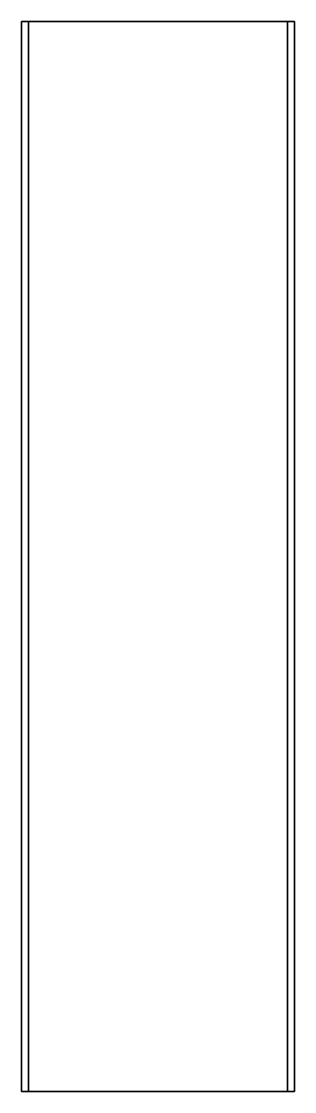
# Model space of a CAD drawing. Extents: x -58 to 58, y 0 to 450.
import ezdxf

# ---------------------------------------------------------------- set-up
doc = ezdxf.new("R2010")
doc.units = 0
doc.layers.get('0').update_dxf_attribs({"linetype": 'CONTINUOUS'})

msp = doc.modelspace()

# ---------------------------------------------------------------- linework, layer by layer
for p, q in [((57.5, 450), (-57.5, 450)), ((-57.5, 450), (-57.5, 0)), ((-57.5, 0, 3), (-57.5, 450, 3)), ((57.5, 450, 3), (-57.5, 450, 3)), ((-57.5, 450, 3), (-57.5, 450)), ((-57.5, 450, 3), (-57.5, 450, 23)), ((-57.5, 450, 23), (-57.5, 0, 23)), ((-57.5, 450, 3), (-54.5, 450, 3)), ((-54.5, 450, 23), (-57.5, 450, 23)), ((-54.5, 450, 3), (-54.5, 450, 23)), ((-54.5, 450, 23), (-54.5, 0, 23)), ((54.5, 450, 3), (54.5, 450, 23)), ((54.5, 450, 23), (54.5, 0, 23)), ((57.5, 450, 23), (54.5, 450, 23)), ((57.5, 0), (57.5, 450)), ((57.5, 0, 3), (57.5, 450, 3)), ((57.5, 450), (57.5, 450, 3)), ((57.5, 450, 3), (57.5, 450, 23)), ((57.5, 450, 23), (57.5, 0, 23)), ((-57.5, 0), (57.5, 0)), ((57.5, 0, 3), (-57.5, 0, 3)), ((-57.5, 0, 3), (-57.5, 0)), ((-57.5, 0, 3), (-54.5, 0, 3)), ((-57.5, 0, 23), (-57.5, 0, 3)), ((-54.5, 0, 23), (-57.5, 0, 23)), ((-57.5, 0), (-54.5, 0)), ((-54.5, 0, 3), (-54.5, 0, 23)), ((54.5, 0, 23), (54.5, 0, 3)), ((57.5, 0, 23), (54.5, 0, 23)), ((57.5, 0), (54.5, 0)), ((57.5, 0), (57.5, 0, 3)), ((57.5, 0, 3), (57.5, 0, 23))]:
    msp.add_line(p, q)
for points in [[(57.5, 450), (57.5, 450, 3), (-57.5, 450, 3), (-57.5, 450)], [(-57.5, 450, 3), (-54.5, 450, 3), (-54.5, 450, 23), (-57.5, 450, 23)], [(-57.5, 450), (-57.5, 450, 23), (-57.5, 0, 23), (-57.5, 0)], [(-57.5, 450, 23), (-54.5, 450, 23), (-54.5, 0, 23), (-57.5, 0, 23)], [(57.5, 0), (-57.5, 0), (-57.5, 450), (57.5, 450)], [(54.5, 0, 3), (-54.5, 0, 3), (-54.5, 450, 3), (54.5, 450, 3)], [(-54.5, 0, 3), (-54.5, 0, 23), (-54.5, 450, 23), (-54.5, 450, 3)], [(54.5, 450, 3), (54.5, 450, 23), (54.5, 0, 23), (54.5, 0, 3)], [(57.5, 450, 3), (54.5, 450, 3), (54.5, 0, 3), (57.5, 0, 3)], [(57.5, 450, 23), (54.5, 450, 23), (54.5, 450, 3), (57.5, 450, 3)], [(54.5, 450, 23), (57.5, 450, 23), (57.5, 0, 23), (54.5, 0, 23)], [(57.5, 0), (57.5, 0, 23), (57.5, 450, 23), (57.5, 450)], [(-54.5, 0), (-54.5, 0, 23), (-57.5, 0, 23), (-57.5, 0)], [(54.5, 0), (-54.5, 0), (-54.5, 0, 3), (54.5, 0, 3)], [(57.5, 0), (57.5, 0, 23), (54.5, 0, 23), (54.5, 0)]]:
    msp.add_3dface(points)

doc.saveas('drawing.dxf')
